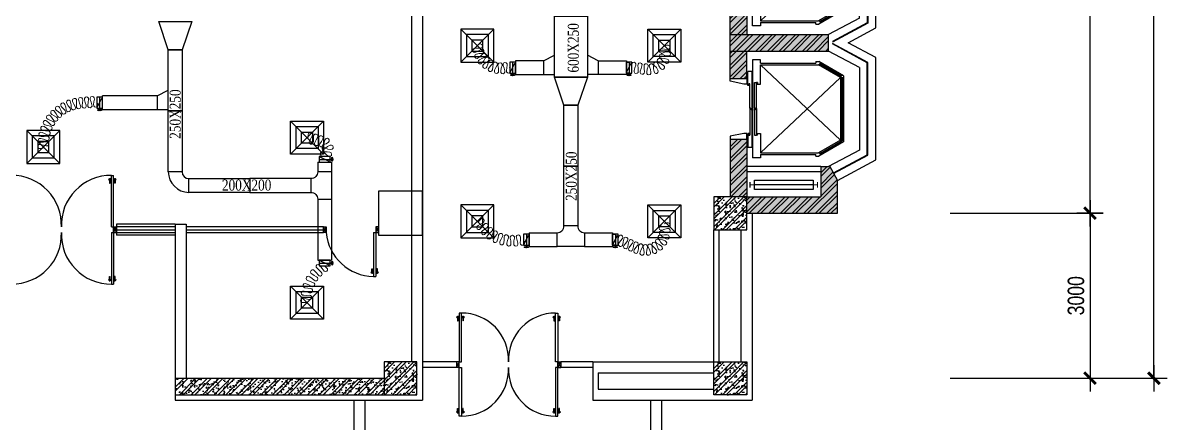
# Model space of a CAD drawing. Header units: metres. Extents: x 352651 to 1421851, y -87441 to -24441.
# Drawn here: x 400261 to 421083, y -76676 to -69398 of the extents above; entities that cross this region are included whole.
import ezdxf

# ---------------------------------------------------------------- set-up
doc = ezdxf.new("R2010")
doc.units = ezdxf.units.M
doc.header["$LTSCALE"] = 300
doc.header["$MEASUREMENT"] = 0
doc.header["$PDMODE"] = 2
doc.layers.get('0').update_dxf_attribs({"linetype": 'CONTINUOUS'})
doc.layers.get('Defpoints').update_dxf_attribs({"linetype": 'CONTINUOUS'})
for name, color, linetype in [('CUA', 8, 'CONTINUOUS'), ('CUAGIO', 2, 'CONTINUOUS'), ('DIM', 1, 'CONTINUOUS'), ('NOITHAT', 145, 'CONTINUOUS'), ('THAY', 9, 'CONTINUOUS'), ('TUONG', 7, 'CONTINUOUS'), ('vach', 6, 'CONTINUOUS')]:
    doc.layers.add(name, color=color, linetype=linetype)
doc.layers.add('noi mem', color=5, linetype='BATTING', lineweight=0)
doc.styles.add('CHUKICHTHUOC', font='vnshx.shx', dxfattribs={"width": 0.8, "height": 300, "bigfont": '@extfont2.shx'})
doc.styles.add('PHU', font='vntimeh.shx', dxfattribs={"width": 0.8})
doc.linetypes.add('BATTING', pattern='A,0.0001,-0.1,[134,ltypeshp.shx,S=0.1,R=0,X=-0.1,Y=0],-0.2,[134,ltypeshp.shx,S=0.1,R=180,X=0.1,Y=0],-0.1', length=0.4001)
doc.dimstyles.new('150', dxfattribs={"dimscale": 150, "dimtxt": 2, "dimasz": 0.1, "dimexe": 1, "dimexo": 0, "dimgap": 0.7, "dimtad": 1, "dimdec": 0, "dimzin": 0, "dimdsep": 46, "dimtxsty": 'CHUKICHTHUOC', "dimblk": 'ARR', "dimcen": 0, "dimdle": 1, "dimclrd": 3, "dimclre": 3, "dimclrt": 3, "dimadec": 0, "dimazin": 0, "dimtfac": 1, "dimtdec": 0, "dimtix": 1, "dimtmove": 2, "dimatfit": 3, "dimldrblk": 'ARR', "dimfxl": 1, "dimtolj": 1, "dimtzin": 0, "dimarcsym": 0})
pattern_1 = [(45, (-89100, -347750.56), (-106.066017, 106.066017), []), (45, (-89029.29, -347750.56), (-106.066017, 106.066017), [])]

# ---------------------------------------------------------------- blocks, each defined once
blk = doc.blocks.new('cot1')
at = {"layer": 'vach'}
blk.add_lwpolyline([(-400, -400), (400, -400), (400, 400), (-400, 400)], close=True, dxfattribs=at)
blk = doc.blocks.new('SAD')
at = {"layer": 'CUAGIO', "color": 8}
for p, q in [((-300, -300), (300, 300)), ((300, -300), (-300, 300))]:
    blk.add_line(p, q, dxfattribs=at)
at = {"layer": 'CUAGIO'}
blk.add_lwpolyline([(300, -300), (300, 300), (-300, 300), (-300, -300)], close=True, dxfattribs=at)
at = {"layer": 'CUAGIO', "color": 8}
for points in [[(200, -200), (200, 200), (-200, 200), (-200, -200)], [(100, -100), (100, 100), (-100, 100), (-100, -100)]]:
    blk.add_lwpolyline(points, close=True, dxfattribs=at)
blk = doc.blocks.new('ARR')
at = {"color": 1}
for p, q in [((0, -16), (0, 16)), ((-16, 0), (16, 0))]:
    blk.add_line(p, q, dxfattribs=at)
at = {"color": 3, "const_width": 3.6}
blk.add_lwpolyline([(-7.1, -7.1), (7.1, 7.1)], dxfattribs=at)
blk = doc.blocks.new('*D54')
at = {"layer": 'Defpoints', "color": 0, "ltscale": 1.5, "transparency": 16777216}
for p in [(417133, -64860), (419680, -64860), (417133, -72860)]:
    blk.add_point(p, dxfattribs=at)
at = {"layer": 'DIM', "color": 3, "lineweight": -2, "ltscale": 1.5, "transparency": 16777216}
for p, q in [((417133, -64860), (419830, -64860)), ((419680, -72845), (419680, -64875)), ((417133, -72860), (419830, -72860))]:
    blk.add_line(p, q, dxfattribs=at)
at = {"layer": 'DIM', "color": 3, "lineweight": -2, "ltscale": 1.5, "transparency": 16777216, "xscale": 15, "yscale": 15, "zscale": 15}
for p, rotation in [((419680, -64860), 90), ((419680, -72860), 270)]:
    blk.add_blockref('ARR', p, dxfattribs=dict(at, rotation=rotation))
at = {"layer": 'DIM', "color": 3, "ltscale": 1.5, "transparency": 16777216, "insert": (419425, -68860), "char_height": 300, "attachment_point": 5, "rotation": 90, "style": 'CHUKICHTHUOC'}
blk.add_mtext('\\A1;8000', dxfattribs=at)
blk = doc.blocks.new('*D56')
at = {"layer": 'Defpoints', "color": 0, "ltscale": 1.5, "transparency": 16777216}
for p in [(417133, -72860), (417133, -75860), (419680, -75860)]:
    blk.add_point(p, dxfattribs=at)
at = {"layer": 'DIM', "color": 3, "lineweight": -2, "ltscale": 1.5, "transparency": 16777216}
for p, q in [((417133, -72860), (419830, -72860)), ((419680, -72875), (419680, -75845)), ((417133, -75860), (419830, -75860))]:
    blk.add_line(p, q, dxfattribs=at)
at = {"layer": 'DIM', "color": 3, "lineweight": -2, "ltscale": 1.5, "transparency": 16777216, "xscale": 15, "yscale": 15, "zscale": 15}
for p, rotation in [((419680, -72860), 90), ((419680, -75860), 270)]:
    blk.add_blockref('ARR', p, dxfattribs=dict(at, rotation=rotation))
at = {"layer": 'DIM', "color": 3, "ltscale": 1.5, "transparency": 16777216, "insert": (419425, -74360), "char_height": 300, "attachment_point": 5, "rotation": 90, "style": 'CHUKICHTHUOC'}
blk.add_mtext('\\A1;3000', dxfattribs=at)
blk = doc.blocks.new('*D57')
at = {"layer": 'Defpoints', "color": 0, "ltscale": 1.5, "transparency": 16777216}
for p in [(417133, -56860), (420843, -56860), (417133, -75860)]:
    blk.add_point(p, dxfattribs=at)
at = {"layer": 'DIM', "color": 3, "lineweight": -2, "ltscale": 1.5, "transparency": 16777216}
for p, q in [((417133, -56860), (420993, -56860)), ((420843, -75845), (420843, -56875)), ((417133, -75860), (420993, -75860))]:
    blk.add_line(p, q, dxfattribs=at)
at = {"layer": 'DIM', "color": 3, "lineweight": -2, "ltscale": 1.5, "transparency": 16777216, "xscale": 15, "yscale": 15, "zscale": 15}
for p, rotation in [((420843, -56860), 90), ((420843, -75860), 270)]:
    blk.add_blockref('ARR', p, dxfattribs=dict(at, rotation=rotation))
at = {"layer": 'DIM', "color": 3, "ltscale": 1.5, "transparency": 16777216, "insert": (420588, -66360), "char_height": 300, "attachment_point": 5, "rotation": 90, "style": 'CHUKICHTHUOC'}
blk.add_mtext('\\A1;19000', dxfattribs=at)
blk = doc.blocks.new('c1000')
at = {"layer": 'CUA', "ltscale": 0.2}
for p, q in [((22, 851), (22, 797)), ((50, 100), (50, 900)), ((90, 900), (50, 900)), ((90, 100), (90, 900)), ((118, 851), (118, 797)), ((47, 825), (-2, 825)), ((16, 809), (16, 760)), ((16, 760), (28, 760)), ((28, 809), (28, 760)), ((93, 825), (142, 825)), ((112, 809), (112, 760)), ((124, 760), (112, 760)), ((124, 809), (124, 760)), ((50, 100), (0, 0)), ((50, 0), (0, 100)), ((50, 0), (50, 100)), ((90, 100), (50, 100)), ((50, 0), (50, 0)), ((950, 0), (950, 100)), ((950, 0), (1000, 100)), ((950, 100), (1000, 0)), ((950, 0), (950, 0))]:
    blk.add_line(p, q, dxfattribs=at)
for points in [[(50, 100), (0, 100), (0, 0), (50, 0)], [(950, 100), (1000, 100), (1000, 0), (950, 0)]]:
    blk.add_lwpolyline(points, close=True, dxfattribs=at)
for centre in [(22, 825), (118, 825)]:
    blk.add_circle(centre, 17.3, dxfattribs=at)
blk.add_arc((81, 28), 872, 4.759, 89.399, dxfattribs=at)
blk = doc.blocks.new('thang may')
at = {"layer": 'DIM'}
for p, q in [((1110, 5383), (40, 5383)), ((1230, 4813), (1620, 4588)), ((1235, 4822), (1625, 4597)), ((42, 4478), (81, 4478)), ((1631, 4569), (1631, 3431)), ((1641, 4569), (1641, 3431)), ((42, 3522), (81, 3522)), ((1230, 3187), (1620, 3412)), ((1235, 3178), (1625, 3403)), ((1230, 2413), (1620, 2188)), ((1235, 2422), (1625, 2197)), ((1631, 1031), (1631, 2169)), ((1641, 1031), (1641, 2169)), ((42, 2078), (81, 2078)), ((42, 1122), (81, 1122)), ((1230, 787), (1620, 1012)), ((1235, 778), (1625, 1003)), ((1110, 217), (40, 217))]:
    blk.add_line(p, q, dxfattribs=at)
at = {"layer": 'DIM', "const_width": 20}
for points in [[(-40, 5333), (-40, 5433)], [(1190, 5333), (1190, 5433)], [(40, 5383), (-40, 5383)], [(1110, 5383), (1190, 5383)], [(-40, 267), (-40, 167)], [(40, 217), (-40, 217)], [(1110, 217), (1190, 217)], [(1190, 267), (1190, 167)]]:
    blk.add_lwpolyline(points, dxfattribs=at)
at = {"layer": 'THAY'}
for p, q in [((1250, 5150), (-100, 5150)), ((1250, 5050), (-100, 5050)), ((1950, 4750), (1408, 5040)), ((3, 4000), (3, 4890)), ((149, 4890), (3, 4890)), ((149, 4830), (149, 4890)), ((149, 4830), (1155, 4830)), ((149, 4450), (149, 4800)), ((149, 4800), (1609, 3431)), ((149, 4800), (1208, 4800)), ((1155, 4860), (1155, 4830)), ((1155, 4860), (1212, 4860)), ((1609, 4569), (1208, 4800)), ((1663, 4600), (1212, 4860)), ((1219, 4794), (1246, 4841)), ((-80, 4700), (-7, 4700)), ((-80, 4450), (-80, 4700)), ((-7, 4000), (-7, 4700)), ((1609, 4569), (1636, 4616)), ((1663, 3400), (1663, 4600)), ((1950, 3250), (1950, 4750)), ((-400, 4500), (-400, 4550)), ((-150, 4450), (-400, 4500)), ((-100, 4450), (-150, 4450)), ((-100, 4550), (-100, 4450)), ((-54, 4450), (-80, 4450)), ((-63, 4478), (-63, 4461)), ((-63, 4478), (-46, 4478)), ((-54, 4470), (-54, 4450)), ((-46, 4000), (-46, 4478)), ((42, 4000), (42, 4478)), ((98, 4478), (81, 4478)), ((81, 4000), (81, 4478)), ((89, 4470), (89, 4450)), ((89, 4450), (149, 4450)), ((98, 4478), (98, 4461)), ((1609, 4569), (149, 3200)), ((1609, 3431), (1609, 4569)), ((1609, 4569), (1663, 4569)), ((-46, 3998), (-46, 4000)), ((-34, 3998), (-46, 3998)), ((-30, 3988), (-46, 3988)), ((-46, 3988), (-46, 3547)), ((-33, 4000), (-34, 3998)), ((-24, 4012), (-33, 4000)), ((-21, 4000), (-30, 3988)), ((-8, 4012), (-24, 4012)), ((-20, 4002), (-21, 4000)), ((-8, 4002), (-20, 4002)), ((-8, 4025), (-8, 4012)), ((-8, 4000), (-8, 4002)), ((-8, 3975), (-8, 4000)), ((-8, 4000), (-7, 4000)), ((-7, 3325), (-7, 4000)), ((3, 3110), (3, 4000)), ((42, 3998), (42, 4000)), ((43, 4000), (42, 4000)), ((42, 3988), (42, 3522)), ((43, 4025), (43, 4012)), ((43, 4012), (59, 4012)), ((43, 4002), (55, 4002)), ((43, 4000), (43, 4002)), ((43, 3975), (43, 4000)), ((55, 4002), (56, 4000)), ((56, 4000), (65, 3988)), ((59, 4012), (67, 4000)), ((65, 3988), (81, 3988)), ((67, 4000), (69, 3998)), ((69, 3998), (81, 3998)), ((81, 3998), (81, 4000)), ((81, 3988), (81, 3522)), ((-150, 3550), (-400, 3500)), ((-100, 3550), (-150, 3550)), ((-100, 3450), (-100, 3550)), ((-80, 3575), (-80, 3325)), ((-54, 3575), (-80, 3575)), ((-63, 3547), (-63, 3564)), ((-46, 3547), (-63, 3547)), ((-54, 3555), (-54, 3575)), ((89, 3530), (89, 3550)), ((89, 3550), (149, 3550)), ((149, 3550), (149, 3200)), ((-400, 3500), (-400, 3450)), ((98, 3522), (81, 3522)), ((98, 3522), (98, 3539)), ((1609, 3431), (1208, 3200)), ((1663, 3400), (1212, 3140)), ((1609, 3431), (1663, 3431)), ((1609, 3431), (1636, 3384)), ((-7, 3325), (-80, 3325)), ((149, 3200), (1208, 3200)), ((149, 3170), (1155, 3170)), ((149, 3170), (149, 3110)), ((1155, 3140), (1155, 3170)), ((1155, 3140), (1212, 3140)), ((1219, 3206), (1246, 3159)), ((1950, 3250), (1390, 2950)), ((149, 3110), (3, 3110)), ((1950, 2350), (1390, 2650)), ((3, 2490), (3, 1600)), ((149, 2490), (3, 2490)), ((149, 2430), (149, 2490)), ((149, 2430), (1155, 2430)), ((149, 2400), (1208, 2400)), ((1609, 1031), (149, 2400)), ((149, 2050), (149, 2400)), ((1155, 2460), (1155, 2430)), ((1155, 2460), (1212, 2460)), ((1609, 2169), (1208, 2400)), ((1663, 2200), (1212, 2460)), ((1219, 2394), (1246, 2441)), ((1950, 2350), (1950, 850)), ((-400, 2100), (-400, 2150)), ((-150, 2050), (-400, 2100)), ((-100, 2150), (-100, 2050)), ((-80, 2025), (-80, 2275)), ((-7, 2275), (-80, 2275)), ((-7, 2275), (-7, 1600)), ((149, 800), (1609, 2169)), ((1609, 2169), (1636, 2216)), ((1609, 2169), (1609, 1031)), ((1609, 2169), (1663, 2169)), ((1663, 2200), (1663, 1000)), ((-100, 2050), (-150, 2050)), ((-54, 2025), (-80, 2025)), ((-46, 2053), (-63, 2053)), ((-63, 2053), (-63, 2036)), ((-54, 2045), (-54, 2025)), ((-46, 1612), (-46, 2053)), ((42, 1612), (42, 2078)), ((81, 1612), (81, 2078)), ((98, 2078), (81, 2078)), ((89, 2070), (89, 2050)), ((89, 2050), (149, 2050)), ((98, 2078), (98, 2061)), ((-30, 1612), (-46, 1612)), ((-34, 1602), (-46, 1602)), ((-46, 1602), (-46, 1600)), ((-46, 1600), (-46, 1122)), ((-33, 1600), (-34, 1602)), ((-24, 1588), (-33, 1600)), ((-21, 1600), (-30, 1612)), ((-8, 1588), (-24, 1588)), ((-20, 1598), (-21, 1600)), ((-8, 1598), (-20, 1598)), ((-8, 1625), (-8, 1600)), ((-8, 1600), (-8, 1598)), ((-8, 1600), (-7, 1600)), ((-8, 1575), (-8, 1588)), ((-7, 1600), (-7, 900)), ((3, 1600), (3, 710)), ((42, 1602), (42, 1600)), ((42, 1600), (42, 1122)), ((43, 1600), (42, 1600)), ((43, 1625), (43, 1600)), ((43, 1600), (43, 1598)), ((43, 1598), (55, 1598)), ((43, 1575), (43, 1588)), ((43, 1588), (59, 1588)), ((55, 1598), (56, 1600)), ((56, 1600), (65, 1612)), ((59, 1588), (67, 1600)), ((65, 1612), (81, 1612)), ((67, 1600), (69, 1602)), ((69, 1602), (81, 1602)), ((81, 1602), (81, 1600)), ((81, 1600), (81, 1122)), ((-150, 1150), (-400, 1100)), ((-400, 1100), (-400, 1050)), ((-100, 1150), (-150, 1150)), ((-100, 1050), (-100, 1150)), ((-54, 1150), (-80, 1150)), ((-80, 1150), (-80, 900)), ((-63, 1122), (-63, 1139)), ((-63, 1122), (-46, 1122)), ((-54, 1130), (-54, 1150)), ((98, 1122), (81, 1122)), ((89, 1130), (89, 1150)), ((89, 1150), (149, 1150)), ((98, 1122), (98, 1139)), ((149, 1150), (149, 800)), ((-80, 900), (-7, 900)), ((1609, 1031), (1208, 800)), ((1663, 1000), (1212, 740)), ((1950, 850), (1390, 550)), ((1609, 1031), (1663, 1031)), ((1609, 1031), (1636, 984)), ((149, 710), (3, 710)), ((149, 800), (1208, 800)), ((149, 770), (149, 710)), ((149, 770), (1155, 770)), ((1155, 740), (1155, 770)), ((1155, 740), (1212, 740)), ((1219, 806), (1246, 759)), ((1250, 550), (-100, 550)), ((1250, 450), (-100, 450))]:
    blk.add_line(p, q, dxfattribs=at)
for points in [[(40, 5466), (40, 5300), (1110, 5300), (1110, 5466)], [(40, 134), (40, 300), (1110, 300), (1110, 134)]]:
    blk.add_lwpolyline(points, close=True, dxfattribs=at)
for points in [[(1550, 295), (2250, 670), (2250, 2530), (1746, 2800), (2250, 3070), (2250, 4930), (1550, 5305)], [(1477, 5168), (2095, 4837), (2095, 3163), (1459, 2822)], [(1481, 5177), (2105, 4843), (2105, 3157), (1464, 2813)], [(1477, 432), (2095, 763), (2095, 2437), (1459, 2778)], [(1481, 423), (2105, 757), (2105, 2443), (1464, 2787)]]:
    blk.add_lwpolyline(points, dxfattribs=at)
at = {"layer": 'vach'}
for p, q in [((-400, 4550), (-400, 5600)), ((-100, 4550), (-100, 5600)), ((-100, 5600), (1250, 5600)), ((1250, 5050), (1250, 5600)), ((1408, 5040), (1550, 5305)), ((1250, 5050), (1390, 5050)), ((1390, 5050), (1408, 5040)), ((-400, 4550), (-100, 4550)), ((-400, 3450), (-100, 3450)), ((-400, 2150), (-400, 3450)), ((-100, 3450), (-100, 2950)), ((-400, 2950), (1390, 2950)), ((1390, 2650), (1390, 2950)), ((-400, 2650), (1390, 2650)), ((-100, 2150), (-100, 2650)), ((-400, 2150), (-100, 2150)), ((-400, 1050), (-100, 1050)), ((-400, 1050), (-400, 0)), ((-100, 1050), (-100, 0)), ((1250, 550), (1250, 0)), ((1250, 550), (1390, 550)), ((1408, 560), (1550, 295)), ((-100, 0), (1250, 0))]:
    blk.add_line(p, q, dxfattribs=at)
for points in [[(-100, 5900), (1550, 5900), (1550, 5305)], [(-100, -300), (1550, -300), (1550, 295)]]:
    blk.add_lwpolyline(points, dxfattribs=at)
blk = doc.blocks.new('1-van gio D200')
at = {"layer": 'CUAGIO'}
h = blk.add_hatch(dxfattribs=at)
h.set_pattern_fill('ANSI31', color=256, scale=100, style=0)
edge = h.paths.add_edge_path()
edge.add_ellipse((486127, -58494), major_axis=(-38.1, 0), ratio=0.310482, start_angle=0, end_angle=360, ccw=False)
for p, q in [((486167, -58437), (486087, -58277)), ((486127, -58257), (486127, -58494))]:
    blk.add_line(p, q, dxfattribs=at)
at = {"layer": 'CUAGIO', "const_width": 3}
for points in [[(486127, -58457), (486177, -58457), (486177, -58257), (486077, -58257), (486077, -58457), (486127, -58457)], [(486167, -58437), (486087, -58277)], [(486127, -58257), (486127, -58494)]]:
    blk.add_lwpolyline(points, dxfattribs=at)
at = {"layer": 'CUAGIO'}
blk.add_lwpolyline([(486177, -58457), (486077, -58457), (486077, -58257), (486177, -58257)], close=True, dxfattribs=at)
at = {"layer": 'CUAGIO', "const_width": 5.35}
blk.add_lwpolyline([(486131, -58357, -1), (486123, -58357, -1)], format="xyb", close=True, dxfattribs=at)
at = {"layer": 'CUAGIO', "extrusion": (0, 0, -1)}
blk.add_ellipse((486127, -58494), major_axis=(-38.1, 0), ratio=0.310482, start_param=-1.570796, end_param=4.712389, dxfattribs=at)

msp = doc.modelspace()

# ---------------------------------------------------------------- hatches: boundary and pattern name
at = {"layer": 'NOITHAT', "linetype": 'Continuous'}
h = msp.add_hatch(dxfattribs=at)
h.set_pattern_fill('AR-CONC', color=256, scale=30, style=0)
h.set_pattern_definition([(50, (-89100, -347750.56), (215.178055, -18.82564), [22.5, -247.5]), (355, (-89100, -347750.56), (-41.6254, 225.65764), [18, -198]), (100.4514, (-89082.07, -347752.12), (173.552815, 206.83186), [19.12206, -210.34263]), (46.1842, (-89100, -347690.56), (320.17231, -49.6557), [33.75, -371.25]), (96.6356, (-89073.32, -347694.7), (280.39881, 292.23536), [28.68309, -315.5139]), (351.1842, (-89100, -347690.56), (280.39858, 292.23558), [27, -297]), (21, (-89070, -347705.56), (179.072116, -120.785667), [22.5, -247.5]), (326, (-89070, -347705.56), (72.9946, 217.54501), [18, -198]), (71.4514, (-89055.08, -347715.62), (252.06679, 96.75915), [19.12206, -210.34263]), (37.5, (-89100, -347750.556), (3.647957, 99.868156), [0, -195.6, 0, -201, 0, -198.75]), (7.5, (-89100, -347750.56), (78.920861, 118.323514), [0, -114.6, 0, -191.1, 0, -75.75]), (327.5, (-89166.9, -347750.556), (160.146731, -6.766462), [0, -75, 0, -234, 0, -310.5]), (317.5, (-89196.9, -347750.56), (174.95585, 30.031495), [0, -97.5, 0, -155.4, 0, -220.5])])
h.paths.add_polyline_path([(413432.5, -71509.6), (413132.5, -71509.6), (413132.5, -72559.6), (413432.5, -72559.6)])
h.paths.add_polyline_path([(415082.5, -72264.4), (414940.8, -72000), (414922.9, -72009.6), (414782.5, -72009.6), (414782.5, -72559.6), (413432.5, -72559.6), (413432.5, -72859.6), (415082.5, -72859.6)])
h.paths.add_polyline_path([(414922.9, -69609.6), (413132.5, -69609.6), (413132.5, -69909.6), (414922.9, -69909.6)])
h.paths.add_polyline_path([(413432.5, -69109.6), (413132.5, -69109.6), (413132.5, -69609.6), (413432.5, -69609.6)])
h.paths.add_polyline_path([(413432.5, -69909.6), (413132.5, -69909.6), (413132.5, -70409.6), (413432.5, -70409.6)])
h.paths.add_polyline_path([(413432.5, -67056.8, -0.4166743), (413402.3, -67026.8, -0.4166743), (413432.5, -66996.8), (413432.5, -66959.6), (414782.5, -66959.6), (414782.5, -67026.8), (415082.5, -67026.8), (415082.5, -66659.6), (413532.5, -66659.6), (413532.5, -64859.6), (413132.5, -64859.6), (413132.5, -66959.6), (413132.5, -68009.6), (413432.5, -68009.6)])
h.paths.add_polyline_path([(415082.5, -67026.8), (414782.5, -67026.8), (414782.5, -67509.6), (414922.9, -67509.6), (414940.8, -67519.1), (415082.5, -67254.7)], flags=17)
h.paths.add_polyline_path([(413532.5, -63959.6), (413132.5, -63959.6), (413132.5, -64859.6), (413532.5, -64859.6)])
h = msp.add_hatch(dxfattribs=at)
h.set_pattern_fill('ANSI32,_O', color=256, scale=400)
h.set_pattern_definition(pattern_1)
h.paths.add_polyline_path([(413432.5, -71509.6), (413132.5, -71509.6), (413132.5, -72559.6), (413432.5, -72559.6)])
h.paths.add_polyline_path([(415082.5, -72264.4), (414940.8, -72000), (414922.9, -72009.6), (414782.5, -72009.6), (414782.5, -72559.6), (413432.5, -72559.6), (413432.5, -72859.6), (415082.5, -72859.6)])
h.paths.add_polyline_path([(414922.9, -69609.6), (413132.5, -69609.6), (413132.5, -69909.6), (414922.9, -69909.6)])
h.paths.add_polyline_path([(413432.5, -69109.6), (413132.5, -69109.6), (413132.5, -69609.6), (413432.5, -69609.6)])
h.paths.add_polyline_path([(413432.5, -69909.6), (413132.5, -69909.6), (413132.5, -70409.6), (413432.5, -70409.6)])
h.paths.add_polyline_path([(413432.5, -67056.8, -0.4166743), (413402.3, -67026.8, -0.4166743), (413432.5, -66996.8), (413432.5, -66959.6), (414782.5, -66959.6), (414782.5, -67026.8), (415082.5, -67026.8), (415082.5, -66659.6), (413532.5, -66659.6), (413532.5, -64859.6), (413132.5, -64859.6), (413132.5, -66959.6), (413132.5, -68009.6), (413432.5, -68009.6)])
h.paths.add_polyline_path([(415082.5, -67026.8), (414782.5, -67026.8), (414782.5, -67509.6), (414922.9, -67509.6), (414940.8, -67519.1), (415082.5, -67254.7)], flags=17)
h.paths.add_polyline_path([(413532.5, -63959.6), (413132.5, -63959.6), (413132.5, -64859.6), (413532.5, -64859.6)])
h = msp.add_hatch(dxfattribs=at)
h.set_pattern_fill('ANSI32,_O', color=256, scale=400)
h.set_pattern_definition([(45, (43235.13, -385850.56), (-106.066017, 106.066017), []), (45, (43305.84, -385850.56), (-106.066017, 106.066017), [])])
h.paths.add_polyline_path([(413132.5, -72959.6), (413132.5, -72559.6), (412832.5, -72559.6), (412832.5, -72959.6)])
h.paths.add_polyline_path([(413432.5, -72959.6), (413432.5, -72559.6), (413132.5, -72559.6), (413132.5, -72959.6)])
h.paths.add_polyline_path([(413132.5, -72959.6), (413132.5, -73159.6), (413432.5, -73159.6), (413432.5, -72959.6)])
h.paths.add_polyline_path([(413132.5, -73159.6), (413132.5, -72959.6), (412832.5, -72959.6), (412832.5, -73159.6)])
h = msp.add_hatch(dxfattribs=at)
h.set_pattern_fill('AR-CONC,_O', color=256, scale=30)
h.set_pattern_definition([(50, (43235.13, -385850.56), (215.178055, -18.82564), [22.5, -247.5]), (355, (43235.13, -385850.56), (-41.6254, 225.65764), [18, -198]), (100.4514, (43253.06, -385852.12), (173.552815, 206.83186), [19.12206, -210.34263]), (46.1842, (43235.13, -385790.56), (320.17231, -49.6557), [33.75, -371.25]), (96.6356, (43261.8, -385794.7), (280.39881, 292.23536), [28.68309, -315.5139]), (351.1842, (43235.13, -385790.56), (280.39858, 292.23558), [27, -297]), (21, (43265.13, -385805.56), (179.072116, -120.78567), [22.5, -247.5]), (326, (43265.13, -385805.56), (72.9946, 217.54501), [18, -198]), (71.4514, (43280.05, -385815.62), (252.06679, 96.75915), [19.12206, -210.34263]), (37.5, (43235.13, -385850.556), (3.647957, 99.868156), [0, -195.6, 0, -201, 0, -198.75]), (7.5, (43235.13, -385850.56), (78.920861, 118.323514), [0, -114.6, 0, -191.1, 0, -75.75]), (327.5, (43168.23, -385850.556), (160.146731, -6.766462), [0, -75, 0, -234, 0, -310.5]), (317.5, (43138.23, -385850.56), (174.95585, 30.031495), [0, -97.5, 0, -155.4, 0, -220.5])])
h.paths.add_polyline_path([(413132.5, -72959.6), (413132.5, -72559.6), (412832.5, -72559.6), (412832.5, -72959.6)])
h.paths.add_polyline_path([(413432.5, -72959.6), (413432.5, -72559.6), (413132.5, -72559.6), (413132.5, -72959.6)])
h.paths.add_polyline_path([(413132.5, -72959.6), (413132.5, -73159.6), (413432.5, -73159.6), (413432.5, -72959.6)])
h.paths.add_polyline_path([(413132.5, -73159.6), (413132.5, -72959.6), (412832.5, -72959.6), (412832.5, -73159.6)])
h = msp.add_hatch(dxfattribs=at)
h.set_pattern_fill('ANSI32,_O', color=256, scale=400)
h.set_pattern_definition([(45, (37235.13, -388850.56), (-106.066017, 106.066017), []), (45, (37305.84, -388850.56), (-106.066017, 106.066017), [])])
h.paths.add_polyline_path([(407132.5, -75959.6), (407132.5, -75559.6), (406832.5, -75559.6), (406832.5, -75959.6)])
h.paths.add_polyline_path([(407432.5, -75959.6), (407432.5, -75559.6), (407132.5, -75559.6), (407132.5, -75959.6)])
h.paths.add_polyline_path([(407132.5, -75959.6), (407132.5, -76159.6), (407432.5, -76159.6), (407432.5, -75959.6)])
h.paths.add_polyline_path([(407132.5, -76159.6), (407132.5, -75959.6), (406832.5, -75959.6), (406832.5, -76159.6)])
h = msp.add_hatch(dxfattribs=at)
h.set_pattern_fill('AR-CONC,_O', color=256, scale=30)
h.set_pattern_definition([(50, (37235.13, -388850.56), (215.178055, -18.82564), [22.5, -247.5]), (355, (37235.13, -388850.56), (-41.6254, 225.65764), [18, -198]), (100.4514, (37253.06, -388852.12), (173.552815, 206.83186), [19.12206, -210.34263]), (46.1842, (37235.13, -388790.56), (320.17231, -49.6557), [33.75, -371.25]), (96.6356, (37261.8, -388794.7), (280.39881, 292.23536), [28.68309, -315.5139]), (351.1842, (37235.13, -388790.56), (280.39858, 292.23558), [27, -297]), (21, (37265.13, -388805.56), (179.072116, -120.78567), [22.5, -247.5]), (326, (37265.13, -388805.56), (72.9946, 217.54501), [18, -198]), (71.4514, (37280.05, -388815.62), (252.06679, 96.75915), [19.12206, -210.34263]), (37.5, (37235.13, -388850.556), (3.647957, 99.868156), [0, -195.6, 0, -201, 0, -198.75]), (7.5, (37235.13, -388850.56), (78.920861, 118.323514), [0, -114.6, 0, -191.1, 0, -75.75]), (327.5, (37168.23, -388850.556), (160.146731, -6.766462), [0, -75, 0, -234, 0, -310.5]), (317.5, (37138.23, -388850.56), (174.95585, 30.031495), [0, -97.5, 0, -155.4, 0, -220.5])])
h.paths.add_polyline_path([(407132.5, -75959.6), (407132.5, -75559.6), (406832.5, -75559.6), (406832.5, -75959.6)])
h.paths.add_polyline_path([(407432.5, -75959.6), (407432.5, -75559.6), (407132.5, -75559.6), (407132.5, -75959.6)])
h.paths.add_polyline_path([(407132.5, -75959.6), (407132.5, -76159.6), (407432.5, -76159.6), (407432.5, -75959.6)])
h.paths.add_polyline_path([(407132.5, -76159.6), (407132.5, -75959.6), (406832.5, -75959.6), (406832.5, -76159.6)])
h = msp.add_hatch(dxfattribs=at)
h.set_pattern_fill('ANSI32,_O', color=256, scale=400)
h.set_pattern_definition([(45, (43235.13, -388850.56), (-106.066017, 106.066017), []), (45, (43305.84, -388850.56), (-106.066017, 106.066017), [])])
h.paths.add_polyline_path([(413132.5, -75959.6), (413132.5, -75559.6), (412832.5, -75559.6), (412832.5, -75959.6)])
h.paths.add_polyline_path([(413432.5, -75959.6), (413432.5, -75559.6), (413132.5, -75559.6), (413132.5, -75959.6)])
h.paths.add_polyline_path([(413132.5, -75959.6), (413132.5, -76159.6), (413432.5, -76159.6), (413432.5, -75959.6)])
h.paths.add_polyline_path([(413132.5, -76159.6), (413132.5, -75959.6), (412832.5, -75959.6), (412832.5, -76159.6)])
h = msp.add_hatch(dxfattribs=at)
h.set_pattern_fill('AR-CONC,_O', color=256, scale=30)
h.set_pattern_definition([(50, (43235.13, -388850.56), (215.178055, -18.82564), [22.5, -247.5]), (355, (43235.13, -388850.56), (-41.6254, 225.65764), [18, -198]), (100.4514, (43253.06, -388852.12), (173.552815, 206.83186), [19.12206, -210.34263]), (46.1842, (43235.13, -388790.56), (320.17231, -49.6557), [33.75, -371.25]), (96.6356, (43261.8, -388794.7), (280.39881, 292.23536), [28.68309, -315.5139]), (351.1842, (43235.13, -388790.56), (280.39858, 292.23558), [27, -297]), (21, (43265.13, -388805.56), (179.072116, -120.78567), [22.5, -247.5]), (326, (43265.13, -388805.56), (72.9946, 217.54501), [18, -198]), (71.4514, (43280.05, -388815.62), (252.06679, 96.75915), [19.12206, -210.34263]), (37.5, (43235.13, -388850.556), (3.647957, 99.868156), [0, -195.6, 0, -201, 0, -198.75]), (7.5, (43235.13, -388850.56), (78.920861, 118.323514), [0, -114.6, 0, -191.1, 0, -75.75]), (327.5, (43168.23, -388850.556), (160.146731, -6.766462), [0, -75, 0, -234, 0, -310.5]), (317.5, (43138.23, -388850.56), (174.95585, 30.031495), [0, -97.5, 0, -155.4, 0, -220.5])])
h.paths.add_polyline_path([(413132.5, -75959.6), (413132.5, -75559.6), (412832.5, -75559.6), (412832.5, -75959.6)])
h.paths.add_polyline_path([(413432.5, -75959.6), (413432.5, -75559.6), (413132.5, -75559.6), (413132.5, -75959.6)])
h.paths.add_polyline_path([(413132.5, -75959.6), (413132.5, -76159.6), (413432.5, -76159.6), (413432.5, -75959.6)])
h.paths.add_polyline_path([(413132.5, -76159.6), (413132.5, -75959.6), (412832.5, -75959.6), (412832.5, -76159.6)])
h = msp.add_hatch(dxfattribs=at)
h.set_pattern_fill('ANSI32,_O', color=256, scale=400)
h.set_pattern_definition(pattern_1)
h.paths.add_polyline_path([(403032.5, -75859.6), (403032.5, -76159.6), (404070.7, -76159.6, -0.9423044), (404130.6, -76159.6), (406832.5, -76159.6), (406832.5, -75859.6)])
h = msp.add_hatch(dxfattribs=at)
h.set_pattern_fill('AR-CONC,_O', color=256, scale=30)
h.set_pattern_definition([(50, (-89100, -347750.56), (215.178055, -18.82564), [22.5, -247.5]), (355, (-89100, -347750.56), (-41.6254, 225.65764), [18, -198]), (100.4514, (-89082.07, -347752.12), (173.552815, 206.83186), [19.12206, -210.34263]), (46.1842, (-89100, -347690.56), (320.17231, -49.6557), [33.75, -371.25]), (96.6356, (-89073.32, -347694.7), (280.39881, 292.23536), [28.68309, -315.5139]), (351.1842, (-89100, -347690.56), (280.39858, 292.23558), [27, -297]), (21, (-89070, -347705.56), (179.072116, -120.785667), [22.5, -247.5]), (326, (-89070, -347705.56), (72.9946, 217.54501), [18, -198]), (71.4514, (-89055.08, -347715.62), (252.06679, 96.75915), [19.12206, -210.34263]), (37.5, (-89100, -347750.556), (3.647957, 99.868156), [0, -195.6, 0, -201, 0, -198.75]), (7.5, (-89100, -347750.56), (78.920861, 118.323514), [0, -114.6, 0, -191.1, 0, -75.75]), (327.5, (-89166.9, -347750.556), (160.146731, -6.766462), [0, -75, 0, -234, 0, -310.5]), (317.5, (-89196.9, -347750.56), (174.95585, 30.031495), [0, -97.5, 0, -155.4, 0, -220.5])])
h.paths.add_polyline_path([(403032.5, -75859.6), (403032.5, -76159.6), (404070.7, -76159.6, -0.9423044), (404130.6, -76159.6), (406832.5, -76159.6), (406832.5, -75859.6)])

# ---------------------------------------------------------------- linework, layer by layer
at = {"layer": 'CUA'}
for p, q in [((401868.6, -72245.8), (401819.4, -72245.8)), ((401844, -72219.6), (401844, -72274.5)), ((401871.7, -73109.6), (401871.7, -72171.1)), ((401871.7, -72171.1), (401911.7, -72171.1)), ((401911.7, -73109.6), (401911.7, -72171.1)), ((401912.2, -72245.8), (401961.4, -72245.8)), ((401936.9, -72219.6), (401936.9, -72274.5)), ((401838.1, -72262), (401838.1, -72311.3)), ((401838.1, -72311.3), (401849.9, -72311.3)), ((401849.9, -72262), (401849.9, -72311.3)), ((401931, -72262), (401931, -72311.3)), ((401942.8, -72311.3), (401931, -72311.3)), ((401942.8, -72262), (401942.8, -72311.3)), ((401871.7, -73109.6), (401911.7, -73109.6)), ((401871.7, -73209.6), (401871.7, -74148)), ((401871.7, -73209.6), (401911.7, -73209.6)), ((401911.7, -73109.6), (401911.7, -73209.6)), ((401911.7, -73109.6), (401961.7, -73209.6)), ((401911.7, -73209.6), (401961.7, -73109.6)), ((401911.7, -73109.6), (401961.7, -73109.6)), ((401911.7, -73209.6), (401911.7, -73109.6)), ((401911.7, -73209.6), (401961.7, -73109.6)), ((401911.7, -73109.6), (401961.7, -73209.6)), ((401911.7, -73109.6), (401961.7, -73109.6)), ((401911.7, -73109.6), (401961.7, -73109.6)), ((401911.7, -73209.6), (401961.7, -73209.6)), ((401911.7, -73209.6), (401911.7, -74148)), ((401911.7, -73209.6), (401961.7, -73209.6)), ((401911.7, -73209.6), (401961.7, -73209.6)), ((401961.7, -73209.6), (401961.7, -73109.6)), ((401961.7, -73109.6), (401961.7, -73209.6)), ((401868.6, -74073.3), (401819.4, -74073.3)), ((401838.1, -74057.1), (401838.1, -74007.8)), ((401838.1, -74007.8), (401849.9, -74007.8)), ((401844, -74099.5), (401844, -74044.6)), ((401849.9, -74057.1), (401849.9, -74007.8)), ((401912.2, -74073.3), (401961.4, -74073.3)), ((401942.8, -74007.8), (401931, -74007.8)), ((401931, -74057.1), (401931, -74007.8)), ((401936.9, -74099.5), (401936.9, -74044.6)), ((401942.8, -74057.1), (401942.8, -74007.8)), ((401871.7, -74148), (401911.7, -74148)), ((408177, -74724.1), (408177, -74778.9)), ((408269.9, -74724.1), (408269.9, -74778.9)), ((409928, -74724.1), (409928, -74778.9)), ((410020.8, -74724.1), (410020.8, -74778.9)), ((408201.6, -74750.2), (408152.4, -74750.2)), ((408171.1, -74766.5), (408171.1, -74815.7)), ((408171.1, -74815.7), (408182.9, -74815.7)), ((408182.9, -74766.5), (408182.9, -74815.7)), ((408245.2, -74750.2), (408294.4, -74750.2)), ((408264, -74766.5), (408264, -74815.7)), ((408275.8, -74815.7), (408264, -74815.7)), ((408275.8, -74766.5), (408275.8, -74815.7)), ((409952.6, -74750.2), (409903.4, -74750.2)), ((409922.1, -74766.5), (409922.1, -74815.7)), ((409922.1, -74815.7), (409933.9, -74815.7)), ((409933.9, -74766.5), (409933.9, -74815.7)), ((409996.2, -74750.2), (410045.4, -74750.2)), ((410014.9, -74766.5), (410014.9, -74815.7)), ((410026.8, -74815.7), (410014.9, -74815.7)), ((410026.8, -74766.5), (410026.8, -74815.7)), ((408148.9, -75559.6), (408148.9, -75665.1)), ((408201.7, -75665.1), (408148.9, -75559.6)), ((408201.7, -75559.6), (408148.9, -75665.1)), ((408201.7, -75559.6), (408148.9, -75559.6)), ((408201.7, -75665.1), (408201.7, -75559.6)), ((409996.1, -75665.1), (409996.1, -75559.6)), ((409996.1, -75665.1), (410048.9, -75559.6)), ((409996.1, -75559.6), (410048.9, -75665.1)), ((409996.1, -75559.6), (410048.9, -75559.6)), ((410048.9, -75559.6), (410048.9, -75665.1)), ((408201.7, -75665.1), (408148.9, -75665.1)), ((409996.1, -75665.1), (410048.9, -75665.1)), ((408171.1, -76409), (408182.9, -76409)), ((408171.1, -76458.2), (408171.1, -76409)), ((408182.9, -76458.2), (408182.9, -76409)), ((408264, -76458.2), (408264, -76409)), ((408275.8, -76409), (408264, -76409)), ((408275.8, -76458.2), (408275.8, -76409)), ((409922.1, -76458.2), (409922.1, -76409)), ((409922.1, -76409), (409933.9, -76409)), ((409933.9, -76458.2), (409933.9, -76409)), ((410026.8, -76409), (410014.9, -76409)), ((410014.9, -76458.2), (410014.9, -76409)), ((410026.8, -76458.2), (410026.8, -76409)), ((408201.6, -76474.5), (408152.4, -76474.5)), ((408177, -76500.6), (408177, -76445.7)), ((408245.2, -76474.5), (408294.4, -76474.5)), ((408269.9, -76500.6), (408269.9, -76445.7)), ((409952.6, -76474.5), (409903.4, -76474.5)), ((409928, -76500.6), (409928, -76445.7)), ((409996.2, -76474.5), (410045.4, -76474.5)), ((410020.8, -76500.6), (410020.8, -76445.7))]:
    msp.add_line(p, q, dxfattribs=at)
at = {"layer": 'CUA', "linetype": 'Continuous'}
for p, q in [((403032.5, -73109.6), (401961.7, -73109.6)), ((401961.7, -73159.6), (403032.5, -73159.6)), ((401961.7, -73209.6), (403032.5, -73209.6)), ((405732.5, -73109.6), (403232.5, -73109.6)), ((403232.5, -73159.6), (405732.5, -73159.6)), ((403232.5, -73209.6), (405732.5, -73209.6)), ((408148.9, -75559.6), (407532.5, -75559.6)), ((410632.5, -75559.6), (410048.9, -75559.6)), ((408148.9, -75665.1), (407532.5, -75665.1)), ((410632.5, -75665.1), (410048.9, -75665.1))]:
    msp.add_line(p, q, dxfattribs=at)
at = {"layer": 'CUA'}
for points in [[(408241.7, -75559.6), (408242.1, -74675.5), (408202.1, -74675.5), (408201.7, -75559.6)], [(409956.1, -75559.6), (409955.7, -74675.5), (409995.7, -74675.5), (409996.1, -75559.6)], [(408241.7, -75665.1), (408242.1, -76549.1), (408202.1, -76549.1), (408201.7, -75665.1)], [(409956.1, -75665.1), (409955.7, -76549.1), (409995.7, -76549.1), (409996.1, -75665.1)]]:
    msp.add_lwpolyline(points, close=True, dxfattribs=at)
for centre in [(401844, -72245.8), (401936.9, -72245.8), (401844, -74073.3), (401936.9, -74073.3), (408177, -74750.2), (408269.9, -74750.2), (409928, -74750.2), (410020.8, -74750.2), (408177, -76474.5), (408269.9, -76474.5), (409928, -76474.5), (410020.8, -76474.5)]:
    msp.add_circle(centre, 17.3, dxfattribs=at)
for centre, radius, start, end in [((400059.4, -73074.1), 903, 357.74899, 90.48779), ((401864, -73074.1), 903, 89.51221, 182.25101), ((400059.4, -73245), 903, 269.51221, 2.25101), ((401864, -73245), 903, 177.74899, 270.48779), ((408248.9, -75526.2), 850.6, 357.74899, 90.48779), ((409948.9, -75526.2), 850.6, 89.51221, 182.25101), ((408248.9, -75698.5), 850.6, 269.51221, 2.25101), ((409948.9, -75698.5), 850.6, 177.74899, 270.48779)]:
    msp.add_arc(centre, radius, start, end, dxfattribs=at)
at = {"layer": 'CUAGIO'}
for p, q in [((409732.5, -70085.1), (409222.5, -70085.1)), ((409222.5, -70085.1), (409222.5, -70335.1)), ((409732.5, -70085.1), (409932.5, -69985.1)), ((409732.5, -70085.1), (409732.5, -70335.1)), ((410732.5, -70085.1), (410532.5, -69985.1)), ((410732.5, -70085.1), (411242.5, -70085.1)), ((410732.5, -70085.1), (410732.5, -70335.1)), ((411242.5, -70085.1), (411242.5, -70335.1)), ((409222.5, -70335.1), (409932.5, -70335.1)), ((411242.5, -70335.1), (410532.5, -70335.1)), ((402707.5, -70721.8), (401707.5, -70721.8)), ((401707.5, -70971.8), (401707.5, -70721.8)), ((402707.5, -70721.8), (402907.5, -70621.8)), ((402707.5, -70721.8), (402707.5, -70971.8)), ((401707.5, -70971.8), (402907.5, -70971.8)), ((405627.5, -71930), (405877.5, -71930)), ((405502.5, -72230), (405502.5, -72480)), ((405877.5, -72105), (405627.5, -72105)), ((405627.5, -72605), (405877.5, -72605)), ((409472.5, -73215.1), (409472.5, -73465.1)), ((409982.5, -73465.1), (409982.5, -73215.1)), ((410357.5, -73090.1), (410107.5, -73090.1)), ((410482.5, -73215.1), (410482.5, -73465.1)), ((410992.5, -73215.1), (410992.5, -73465.1))]:
    msp.add_line(p, q, dxfattribs=at)
at = {"layer": 'CUAGIO', "ltscale": 1.5}
for p, q in [((405877.5, -71930), (405877.5, -72105)), ((405877.5, -72105), (405877.5, -72605)), ((410482.5, -73465.1), (409982.5, -73465.1))]:
    msp.add_line(p, q, dxfattribs=at)
at = {"layer": 'CUAGIO', "color": 2}
msp.add_line((405627.5, -73715), (405877.5, -73715), dxfattribs=at)
at = {"layer": 'CUAGIO'}
for points in [[(409932.5, -69275.1), (410532.5, -69275.1), (410532.5, -70385.1), (409932.5, -70385.1)], [(402732.5, -69375), (403332.5, -69375), (403157.5, -69885), (402907.5, -69885)], [(403157.5, -69885), (403157.5, -70995), (402907.5, -70995), (402907.5, -69885)], [(409222.5, -70110.1), (409172.5, -70110.1), (409172.5, -70310.1), (409222.5, -70310.1)], [(411242.5, -70110.1), (411292.5, -70110.1), (411292.5, -70310.1), (411242.5, -70310.1)], [(409932.5, -70385.1), (410532.5, -70385.1), (410357.5, -70895.1), (410107.5, -70895.1)], [(410357.5, -70895.1), (410357.5, -72005.1), (410107.5, -72005.1), (410107.5, -70895.1)], [(409472.5, -73240.1), (409422.5, -73240.1), (409422.5, -73440.1), (409472.5, -73440.1)], [(410992.5, -73240.1), (411042.5, -73240.1), (411042.5, -73440.1), (410992.5, -73440.1)]]:
    msp.add_lwpolyline(points, close=True, dxfattribs=at)
at = {"layer": 'CUAGIO', "color": 2}
for points in [[(403157.5, -70995), (402907.5, -70995), (402907.5, -70995), (403157.5, -70995)], [(402907.5, -70995), (403157.5, -70995), (403157.5, -72105), (402907.5, -72105)], [(403282.5, -72230), (404392.5, -72230), (404392.5, -72480), (403282.5, -72480)]]:
    msp.add_lwpolyline(points, close=True, dxfattribs=at)
for points in [[(405627.5, -71930), (405627.5, -72105, -0.4142136), (405502.5, -72230)], [(405502.5, -72480), (405502.5, -72480, -0.4142136), (405627.5, -72605), (405627.5, -73715)]]:
    msp.add_lwpolyline(points, format="xyb", dxfattribs=at)
at = {"layer": 'CUAGIO'}
msp.add_lwpolyline([(409472.5, -73215.1), (409982.5, -73215.1, 0.4142136), (410107.5, -73090.1), (410107.5, -72005.1), (410357.5, -72005.1), (410357.5, -73090.1, 0.4142136), (410482.5, -73215.1), (410992.5, -73215.1)], format="xyb", dxfattribs=at)
at = {"layer": 'CUAGIO', "color": 2}
for points in [[(405502.5, -72230), (404392.5, -72230), (404392.5, -72480), (405502.5, -72480)], [(405877.5, -72605), (405877.5, -73715)]]:
    msp.add_lwpolyline(points, dxfattribs=at)
at = {"layer": 'CUAGIO'}
for points in [[(409472.5, -73465.1), (409982.5, -73465.1)], [(410482.5, -73465.1), (410992.5, -73465.1)]]:
    msp.add_lwpolyline(points, dxfattribs=at)
at = {"layer": 'CUAGIO', "color": 2}
for radius in [375, 125]:
    msp.add_arc((403282.5, -72105), radius, 180, 270, dxfattribs=at)
at = {"layer": 'noi mem', "linetype": 'ByBlock', "ltscale": 1.5}
for points in [[(408522.5, -69809.6), (408567.7, -69785.1, -1.3333333), (408587.1, -69857.5), (408535.7, -69858.9), (408484.4, -69860.3, 1.3333333), (408503.8, -69932.8), (408549, -69908.3), (408591.8, -69881.1, -1.3333333), (408615.9, -69952.2), (408565.4, -69956.7), (408514.4, -69967.8, 1.3333333), (408546.8, -70035.4), (408587.4, -70002.7), (408622.6, -69966.2, -1.3333333), (408662.8, -70029.5), (408614.8, -70045.8), (408567.9, -70068.7, 1.3333333), (408615.4, -70126.8), (408647.1, -70085.4), (408672.7, -70041.6, -1.3333333), (408726.7, -70093.6), (408684, -70120.8), (408643.8, -70154.1, 1.3333333), (408703.7, -70199.3), (408724.7, -70151.5), (408739.1, -70103, -1.3333333), (408804, -70140.7), (408768.9, -70177.2), (408737.8, -70219.1, 1.3333333), (408806.6, -70248.8), (408815.8, -70197.4), (408818.3, -70146.8, -1.3333333), (408890.2, -70168.1), (408864.7, -70211.9), (408844.5, -70260, 1.3333333), (408918.4, -70272.5), (408915.1, -70220.5), (408905.5, -70170.7, -1.3333333), (408980.5, -70174.4), (408966.1, -70223), (408957.5, -70274.3, 1.3333333), (409032.3, -70269.4), (409017.1, -70219.7), (409000.5, -70171, -1.3333333), (409075.2, -70164), (409068, -70214.9), (409060.8, -70265.8, 1.3333333), (409135.4, -70258.7), (409118.8, -70210.1)], [(411342.5, -70210.1), (411339.1, -70159.3, -1.3333333), (411413.6, -70167.9), (411398.8, -70216.5), (411384, -70265.2, 1.3333333), (411458.5, -70273.7), (411455.1, -70223), (411451.7, -70172.3, -1.3333333), (411526.2, -70180.8), (411511.3, -70229.5), (411496.5, -70278.1, 1.3333333), (411571, -70286.7), (411567.6, -70235.9), (411564.2, -70185.2, -1.3333333), (411638.7, -70193.8), (411623.9, -70242.4), (411614.1, -70293.7, 1.3333333), (411689.1, -70294.5), (411680.4, -70243.1), (411662.5, -70196.9, -1.3333333), (411736.3, -70183.3), (411736.1, -70232.8), (411746.4, -70283.9, 1.3333333), (411816.1, -70256.3), (411788.6, -70211.9), (411754.5, -70176, -1.3333333), (411817.6, -70135.4), (411836.2, -70181.3), (411865.2, -70224.7, 1.3333333), (411919.2, -70172.6), (411876.9, -70142), (411831.7, -70121.8, -1.3333333), (411874.6, -70060.2), (411909.2, -70095.6), (411952.5, -70124.7, 1.3333333), (411982.7, -70056.1), (411932, -70043.8), (411882.5, -70042.3, -1.3333333), (411898.8, -69969.1), (411944.3, -69988.6), (411995.4, -69999.1, 1.3333333), (411997.2, -69924.1), (411945.6, -69932.1), (411897.1, -69946.9, -1.3333333), (411888.7, -69872.3), (411939.2, -69875.8), (411990, -69879, 1.3333333), (411981.1, -69804.5), (411932.5, -69819.6)], [(400632.5, -71673.8), (400582.3, -71683.8, -1.3333333), (400583.9, -71608.8), (400633.7, -71621), (400683.4, -71633.2, 1.3333333), (400685.1, -71558.2), (400634.9, -71568.2), (400583.8, -71576, -1.3333333), (400588.7, -71501.1), (400638.3, -71515.5), (400685.9, -71533.3, 1.3333333), (400696.1, -71459), (400645.5, -71463.2), (400593.9, -71463.6, -1.3333333), (400609.4, -71390.2), (400656.5, -71411.5), (400701, -71435.9, 1.3333333), (400721.7, -71363.8), (400671.1, -71360.8), (400619.9, -71353.8, -1.3333333), (400645.7, -71283.4), (400689.3, -71311.2), (400729.9, -71341.7, 1.3333333), (400760.7, -71273.3), (400711, -71263.1), (400661.3, -71248.9, -1.3333333), (400696.9, -71182.9), (400736.1, -71216.6), (400771.9, -71252.5, 1.3333333), (400812.1, -71189.2), (400764.4, -71172), (400717.2, -71150.9, -1.3333333), (400761.9, -71090.6), (400795.9, -71129.6), (400826.2, -71170.3, 1.3333333), (400875.1, -71113.4), (400830.3, -71089.5), (400786.6, -71061.9, -1.3333333), (400839.4, -71008.6), (400867.5, -71052), (400891.7, -71096.6, 1.3333333), (400948.2, -71047.3), (400907.2, -71017.3), (400868, -70983.7, -1.3333333), (400927.8, -70938.5), (400949.4, -70985.5), (400967, -71033.1, 1.3333333), (401029.9, -70992.3), (400993.7, -70956.8), (400959.6, -70917.9, -1.3333333), (401025.3, -70881.7), (401040, -70931.3), (401050.6, -70980.9, 1.3333333), (401118.7, -70949.6), (401087.9, -70909.2), (401059.8, -70865.9, -1.3333333), (401129.9, -70839.5), (401137.3, -70890.6), (401140.8, -70941.2, 1.3333333), (401212.7, -70919.9), (401188, -70875.6), (401166.3, -70828.7, -1.3333333), (401239.5, -70812.5), (401239.5, -70864.2), (401235.7, -70914.8, 1.3333333), (401310, -70903.9), (401291.8, -70856.6), (401276.2, -70807.7, -1.3333333), (401350.9, -70800.9), (401344.4, -70851.8), (401337.7, -70902.6, 1.3333333), (401412.4, -70896.1), (401397, -70847.2), (401381.6, -70798.4, -1.3333333), (401456.4, -70791.9), (401449.6, -70842.6), (401442.9, -70893.4, 1.3333333), (401517.7, -70886.9), (401502.3, -70838), (401486.9, -70789.2, -1.3333333), (401561.6, -70782.7), (401554.9, -70833.5), (401548.2, -70884.2, 1.3333333), (401622.9, -70877.7), (401607.5, -70828.9)], [(405752.5, -71830), (405702.2, -71818.7, -1.3333333), (405735.8, -71751.7), (405775, -71785.2), (405814.1, -71818.8, 1.3333333), (405847.7, -71751.7), (405797.4, -71740.4), (405748.2, -71740, -1.3333333), (405768, -71667.7), (405810.5, -71692.4), (405864.1, -71698.5, 1.3333333), (405854.9, -71624.1), (405804.4, -71643.1), (405769.2, -71677.5, -1.3333333), (405732.3, -71612.2), (405779.9, -71599.7), (405822.2, -71566.3, 1.3333333), (405763.2, -71520), (405740.8, -71569), (405737.1, -71619.3, -1.3333333), (405666, -71595.4), (405693.4, -71553.1), (405719, -71508.4, 1.3333333), (405646.9, -71487.9), (405645.2, -71539.4), (405643.5, -71590.9, -1.3333333), (405571.4, -71570.4), (405597, -71525.7), (405622.7, -71481, 1.3333333), (405550.6, -71460.5), (405548.9, -71512), (405547.2, -71563.5, -1.3333333), (405475, -71543), (405500.7, -71498.3), (405526.4, -71453.6, 1.3333333), (405454.2, -71433.1), (405452.5, -71484.6)], [(408552.5, -73009.6), (408587, -72972.5, -1.3333333), (408633.2, -73031.6), (408588.8, -73056.1), (408544.5, -73080.8, 1.3333333), (408590.9, -73139.8), (408625.4, -73102.5), (408656.8, -73063.6, -1.3333333), (408706.8, -73119.5), (408664.7, -73146.5), (408624.1, -73177.7, 1.3333333), (408678.6, -73229.3), (408707.6, -73187), (408732.2, -73143.4, -1.3333333), (408790.8, -73190.3), (408753.7, -73223.8), (408718.9, -73261.4, 1.3333333), (408781.2, -73303.2), (408802.7, -73256.7), (408819.7, -73209.7, -1.3333333), (408885.3, -73246.1), (408854.3, -73285.4), (408826.2, -73328.2, 1.3333333), (408894.5, -73359.1), (408908.1, -73309.7), (408917, -73260.5, -1.3333333), (408987.7, -73285.5), (408963.7, -73329.4), (408943.1, -73376.3, 1.3333333), (409015.6, -73395.4), (409020.8, -73344.4), (409021.5, -73294.4, -1.3333333), (409095.3, -73307.4), (409078.9, -73354.7), (409066.3, -73404.3, 1.3333333), (409141, -73411.1), (409137.7, -73360), (409130, -73310.6, -1.3333333), (409205, -73311.1), (409196.7, -73360.5), (409192.5, -73411.5, 1.3333333), (409267.3, -73405.8), (409255.5, -73356), (409240.9, -73307.6, -1.3333333), (409315.3, -73297.5), (409314, -73348.1), (409312.9, -73398.7, 1.3333333), (409387.2, -73388.5), (409372.5, -73340.1)], [(411092.5, -73340.1), (411101.8, -73289.5, -1.3333333), (411170.3, -73320), (411138.8, -73360.7), (411107.4, -73401.4, 1.3333333), (411175.9, -73432), (411185.1, -73381.4), (411194.4, -73330.7, -1.3333333), (411262.9, -73361.3), (411231.4, -73402), (411200, -73442.7, 1.3333333), (411268.5, -73473.3), (411277.8, -73422.6), (411287, -73372, -1.3333333), (411355.5, -73402.6), (411324.1, -73443.3), (411292.6, -73484, 1.3333333), (411361.1, -73514.6), (411370.4, -73463.9), (411379.6, -73413.3, -1.3333333), (411448.1, -73443.9), (411416.7, -73484.6), (411385.5, -73525.7, 1.3333333), (411454.2, -73555.7), (411463.1, -73504.9), (411466.1, -73454.4, -1.3333333), (411537.7, -73476.7), (411511.5, -73519.9), (411491.5, -73568.3, 1.3333333), (411565.6, -73580), (411561.6, -73527.9), (411550, -73478.6, -1.3333333), (411625, -73479.6), (411612.2, -73528.5), (411606.9, -73580.6, 1.3333333), (411681.2, -73570.7), (411662.4, -73521.8), (411637.3, -73477.9, -1.3333333), (411709.5, -73457.4), (411711.2, -73508), (411720.9, -73559.4, 1.3333333), (411789.3, -73528.7), (411757.4, -73487.3), (411720.8, -73452.3, -1.3333333), (411784.1, -73412.1), (411800.2, -73460.1), (411824.1, -73506.6, 1.3333333), (411881, -73457.7), (411838.6, -73427.1), (411793.5, -73404, -1.3333333), (411842.8, -73347.4), (411871.8, -73388.8), (411908.1, -73426.6, 1.3333333), (411948.6, -73363.5), (411899.2, -73346.2), (411849.5, -73337, -1.3333333), (411880.5, -73268.7), (411920.2, -73300.1), (411965.7, -73326, 1.3333333), (411986.6, -73254), (411934.3, -73251.5), (411884, -73256.8, -1.3333333), (411894.3, -73182.5), (411941.3, -73201.3), (411992.3, -73213.1, 1.3333333), (411991.8, -73138.1), (411940.9, -73150.6), (411892.1, -73166.9, -1.3333333), (411885.9, -73092.1), (411936.7, -73100.1), (411987.6, -73108.1, 1.3333333), (411981.3, -73033.3), (411932.5, -73049.6)], [(405412.5, -74484.6), (405362.3, -74485.8, -1.3333333), (405367.5, -74411), (405417.1, -74419.2), (405466.6, -74427.5, 1.3333333), (405471.9, -74352.6), (405421.7, -74353.9), (405370.7, -74352.3, -1.3333333), (405380, -74277.9), (405429.8, -74288.9), (405476.7, -74304.4, 1.3333333), (405493.2, -74231.2), (405444.1, -74225), (405394.4, -74213.7, -1.3333333), (405417.9, -74142.4), (405464.7, -74162.9), (405507.7, -74187.1, 1.3333333), (405538, -74118.5), (405491.1, -74103), (405444.5, -74082.2, -1.3333333), (405481.3, -74016.8), (405523.2, -74045.9), (405560.8, -74078, 1.3333333), (405603.8, -74016.5), (405560.7, -73992.3), (405519, -73962.9, -1.3333333), (405567.8, -73905.9), (405603.3, -73942.5), (405634, -73981.2, 1.3333333), (405688, -73929.2), (405650.4, -73897.1), (405615, -73861, -1.3333333), (405673.2, -73813.7), (405701.3, -73855.8), (405728.7, -73897.9, 1.3333333), (405787.4, -73851.2), (405752.5, -73815)]]:
    msp.add_lwpolyline(points, format="xyb", dxfattribs=at)
at = {"layer": 'THAY', "linetype": 'Continuous'}
for p, q in [((401961.7, -73059.6), (401961.7, -73259.6)), ((403032.5, -73059.6), (401961.7, -73059.6)), ((403032.5, -73259.6), (401961.7, -73259.6))]:
    msp.add_line(p, q, dxfattribs=at)
at = {"layer": 'THAY'}
for points in [[(406282.5, -76259.6), (406282.5, -78159.6), (409082.5, -78159.6)], [(406482.5, -76259.6), (406482.5, -77959.6), (409082.5, -77959.6)], [(411882.5, -76259.6), (411882.5, -78159.6), (409082.5, -78159.6)], [(411682.5, -76259.6), (411682.5, -77959.6), (409082.5, -77959.6)]]:
    msp.add_lwpolyline(points, dxfattribs=at)
at = {"layer": 'TUONG'}
for p, q in [((407332.5, -65259.6), (407332.5, -75559.6)), ((407532.5, -65259.6), (407532.5, -76259.6)), ((413532.5, -72859.6), (413532.5, -76259.6)), ((403032.5, -73059.6), (403032.5, -75859.6)), ((403032.5, -73059.6), (403232.5, -73059.6)), ((403232.5, -73059.6), (403232.5, -75859.6)), ((412832.5, -75559.6), (412832.5, -73159.6)), ((412932.5, -75559.6), (412932.5, -73159.6)), ((413332.5, -75559.6), (413332.5, -73159.6)), ((410632.5, -75559.6), (410632.5, -76259.6)), ((410632.5, -75559.6), (412832.5, -75559.6)), ((410732.5, -75759.6), (412832.5, -75759.6)), ((410732.5, -75759.6), (410732.5, -76059.6)), ((403032.5, -76159.6), (403032.5, -76259.6)), ((410732.5, -76059.6), (412832.5, -76059.6)), ((403032.5, -76259.6), (407532.5, -76259.6)), ((410632.5, -76259.6), (413532.5, -76259.6))]:
    msp.add_line(p, q, dxfattribs=at)
at = {"layer": 'vach'}
for p, q in [((403032.5, -75859.6), (406832.5, -75859.6)), ((403032.5, -75859.6), (403032.5, -76159.6)), ((403032.5, -76159.6), (406832.5, -76159.6))]:
    msp.add_line(p, q, dxfattribs=at)
for points in [[(412832.5, -73159.6), (413432.5, -73159.6), (413432.5, -72559.6), (412832.5, -72559.6)], [(406832.5, -76159.6), (407432.5, -76159.6), (407432.5, -75559.6), (406832.5, -75559.6)], [(412832.5, -75559.6), (413432.5, -75559.6), (413432.5, -76159.6), (412832.5, -76159.6)]]:
    msp.add_lwpolyline(points, close=True, dxfattribs=at)

# ---------------------------------------------------------------- block references
at = {"layer": 'CUAGIO'}
for p in [(408532.5, -69809.6), (400632.5, -71653.8), (408532.5, -73009.6)]:
    msp.add_blockref('SAD', p, dxfattribs=at)
at = {"layer": 'CUAGIO', "xscale": -1}
for name, p in [('SAD', (411932.5, -69809.6)), ('1-van gio D200', (895299.5, -11852.7)), ('1-van gio D200', (897419.5, -11852.7)), ('1-van gio D200', (887784.5, -12489.5)), ('SAD', (405432.5, -71484.6)), ('SAD', (411932.5, -73009.6)), ('1-van gio D200', (895549.5, -14982.7)), ('1-van gio D200', (897169.5, -14982.7)), ('SAD', (405432.5, -74484.6))]:
    msp.add_blockref(name, p, dxfattribs=at)
at = {"layer": 'CUAGIO', "xscale": -1, "rotation": 90}
for p in [(347395.1, 414247), (347395.1, 412362)]:
    msp.add_blockref('1-van gio D200', p, dxfattribs=at)
at = {"layer": 'DIM'}
msp.add_blockref('thang may', (413532.5, -72559.6), dxfattribs=at)
at = {"layer": 'TUONG', "rotation": 180}
msp.add_blockref('c1000', (406732.5, -73109.6), dxfattribs=at)
at = {"layer": 'vach'}
msp.add_blockref('cot1', (407132.5, -72859.6), dxfattribs=at)

# ---------------------------------------------------------------- texts
at = {"layer": 'CUAGIO', "color": 2, "char_height": 200, "width": 1355.253, "attachment_point": 1, "rotation": 90, "style": 'PHU'}
for s, insert in [('600x250', (410176.9, -70301.8)), ('250x250', (402932.2, -71506.6)), ('250x250', (410140.9, -72636.5))]:
    msp.add_mtext(s, dxfattribs=dict(at, insert=insert))
at = {"layer": 'CUAGIO', "color": 2, "insert": (403883.1, -72247), "char_height": 200, "width": 924.737, "attachment_point": 1, "style": 'PHU'}
msp.add_mtext('200x200', dxfattribs=at)

# ---------------------------------------------------------------- dimensions: what is measured, and where the dimension line sits
at = {"layer": 'DIM'}
for base, p1, p2, picture, middle in [((420842.8, -56859.6), (417132.5, -75859.6), (417132.5, -56859.6), '*D57', (420587.8, -66359.6)), ((419680.1, -64859.6), (417132.5, -72859.6), (417132.5, -64859.6), '*D54', (419425.1, -68859.6)), ((419680.1, -75859.6), (417132.5, -72859.6), (417132.5, -75859.6), '*D56', (419425.1, -74359.6))]:
    dim = msp.add_linear_dim(base=base, p1=p1, p2=p2, angle=90, dimstyle='150', dxfattribs=at)
    dim.commit()
    dim.dimension.update_dxf_attribs({"geometry": picture, "text_midpoint": middle})

doc.saveas('drawing.dxf')
